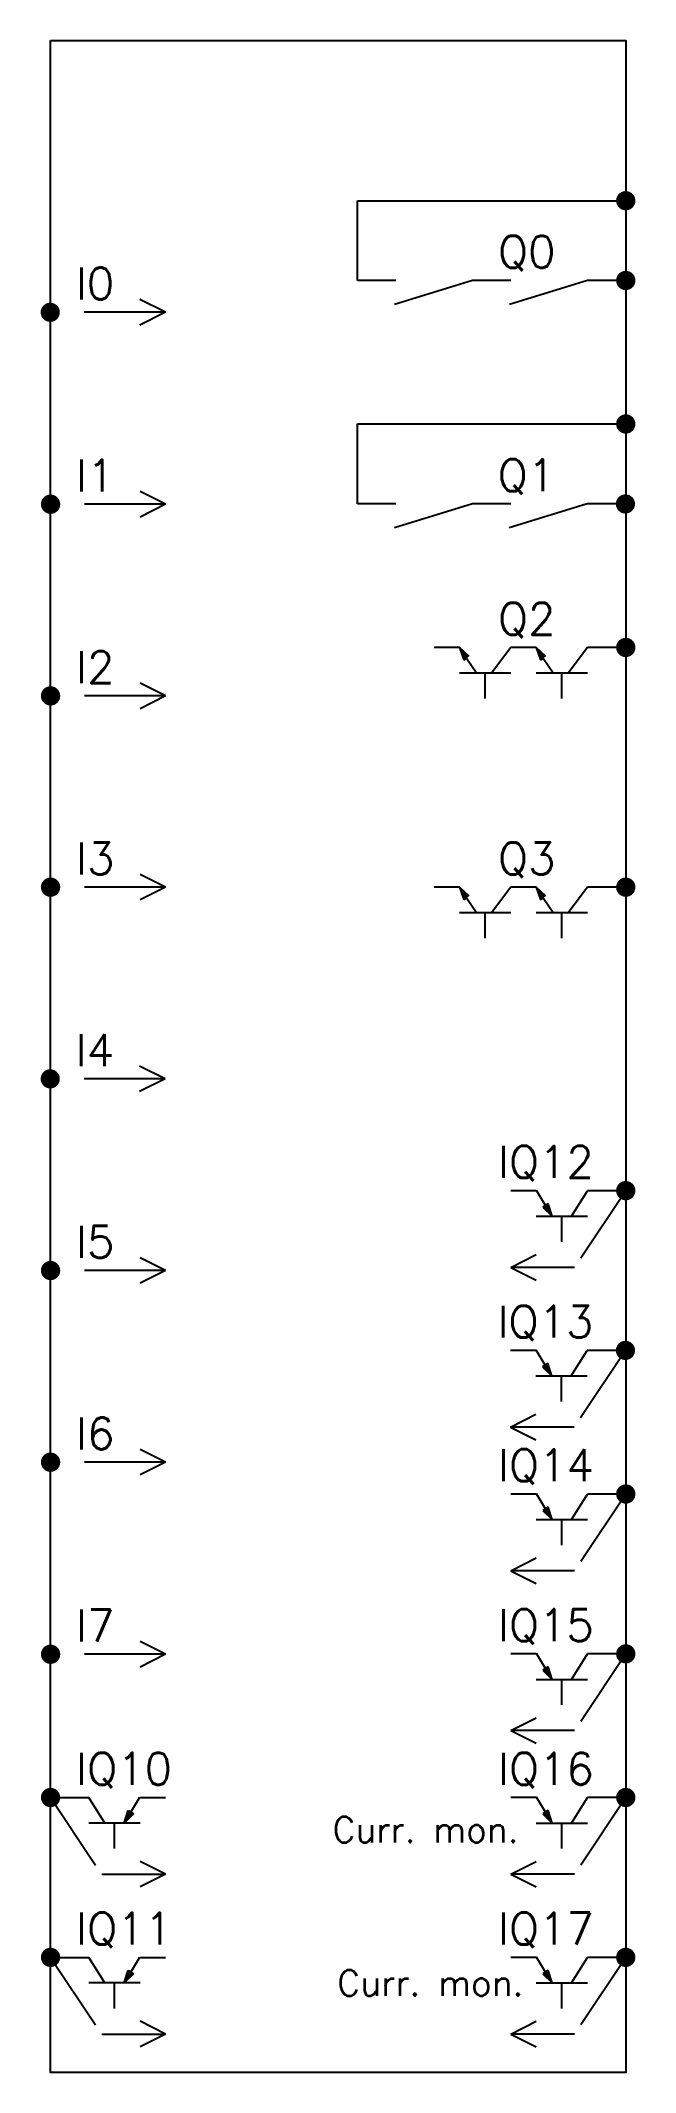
# Model space of a CAD drawing. Extents: x 113 to 160, y 21 to 180.
import ezdxf
from ezdxf.enums import TextEntityAlignment as Align

# ---------------------------------------------------------------- set-up
doc = ezdxf.new("R2010")
doc.units = 0
doc.header["$LTSCALE"] = 0.5
doc.linetypes.add('DASHED', pattern=[19.05, 12.7, -6.35])
doc.layers.get('0').update_dxf_attribs({"linetype": 'CONTINUOUS'})
doc.styles.add('ROMANS', font='romans')
doc.styles.get("Standard").update_dxf_attribs({"font": 'romans.shx'})
doc.styles.add('T15', font='ROMANS.SHX', dxfattribs={"height": 1.5})

# ---------------------------------------------------------------- blocks, each defined once
blk = doc.blocks.new('1NO')
for p, q in [((0, 9), (0, 12)), ((0, 3), (-1.87, 9.09)), ((0, 0), (0, 3))]:
    blk.add_line(p, q)
at = {"color": 7, "style": 'T15'}
for tag, p in [('13', (0.93, 9.75)), ('14', (0.93, 0.88))]:
    blk.add_attdef(tag, p, '', height=1.5, dxfattribs=at)
at = {"style": 'ROMANS'}
blk.add_attdef('K', text='', height=2, dxfattribs=at).set_placement((-3, 5), align=Align.RIGHT)
blk = doc.blocks.new('TRANSISTOR_PNP')
at = {"color": 7}
for p, q in [((2.00001, 2), (2.00001, -1.99999)), ((2.84805, 1.27992), (4.024, 1.99023)), ((0, 0), (2.00001, 0)), ((2.71557, 1.49194), (2.00001, 0.75)), ((2.00001, 0.75), (2.98053, 1.06791)), ((2.84805, 1.27992), (2.71557, 1.49194)), ((2.98053, 1.06791), (2.84805, 1.27992)), ((2.00001, -0.74999), (4.00001, -1.99999))]:
    blk.add_line(p, q, dxfattribs=at)
blk.add_solid([(2.00001, 0.75), (2.98053, 1.06791), (2.71557, 1.49194)], dxfattribs=at)
blk = doc.blocks.new('TRANSISTOR_NPN')
at = {"color": 7}
for p, q in [((3.99999, 2), (1.99999, 0.5)), ((1.99999, 2), (1.99999, -2)), ((0, 0), (1.99999, 0)), ((3.16132, -1.45536), (2.01153, -0.69033)), ((3.02516, -1.66503), (3.16132, -1.45536)), ((3.29748, -1.24569), (3.99999, -2)), ((3.99999, -2), (3.02516, -1.66503))]:
    blk.add_line(p, q, dxfattribs=at)
blk.add_solid([(3.02516, -1.66503), (3.99999, -2), (3.29748, -1.24569)], dxfattribs=at)

msp = doc.modelspace()

# ---------------------------------------------------------------- linework, layer by layer
at = {"linetype": 'Continuous'}
for p, q in [((138, 167.47), (159, 167.47)), ((138, 161.23), (138, 167.47)), ((138, 150), (159, 150)), ((138, 143.74), (138, 150)), ((146, 132.51), (144, 132.51)), ((152, 132.51), (150, 132.51)), ((159, 132.51), (156, 132.51)), ((146, 113.75), (144, 113.75)), ((152, 113.75), (150, 113.75)), ((159, 113.75), (156, 113.75)), ((152, 90), (150, 90)), ((159, 90), (156, 90)), ((151.97, 77.5), (149.97, 77.5)), ((158.97, 77.5), (155.97, 77.5)), ((152, 66.26), (150, 66.26)), ((159, 66.26), (156, 66.26)), ((152, 53.75), (150, 53.75)), ((159, 53.75), (156, 53.75)), ((114, 42.51), (117, 42.51)), ((121, 42.51), (123, 42.51)), ((152, 42.51), (150, 42.51)), ((159, 42.51), (156, 42.51)), ((114, 30), (117, 30)), ((121, 30), (123, 30)), ((152, 30), (150, 30)), ((159, 30), (156, 30))]:
    msp.add_line(p, q, dxfattribs=at)
at = {"linetype": 'DASHED'}
for p, q in [((122.98, 158.74), (120.98, 159.74)), ((122.98, 158.74), (113.98, 158.74)), ((122.98, 158.74), (120.98, 157.74)), ((123, 143.72), (121, 144.72)), ((123, 143.72), (114, 143.72)), ((123, 143.72), (121, 142.72)), ((123, 128.72), (121, 129.72)), ((123, 128.72), (114, 128.72)), ((123, 128.72), (121, 127.72)), ((123, 113.75), (121, 114.75)), ((123, 113.75), (114, 113.75)), ((123, 113.75), (121, 112.75)), ((122.97, 98.75), (113.97, 98.75)), ((122.97, 98.75), (120.97, 99.75)), ((122.97, 98.75), (120.97, 97.75)), ((159, 90), (155, 84)), ((123, 83.75), (121, 84.75)), ((150, 84), (152, 85)), ((123, 83.75), (114, 83.75)), ((123, 83.75), (121, 82.75)), ((155, 84), (150, 84)), ((150, 84), (152, 83)), ((158.97, 77.5), (154.97, 71.5)), ((149.97, 71.5), (151.97, 72.5)), ((154.97, 71.5), (149.97, 71.5)), ((149.97, 71.5), (151.97, 70.5)), ((123, 68.75), (114, 68.75)), ((123, 68.75), (121, 69.75)), ((123, 68.75), (121, 67.75)), ((159, 66.26), (155, 60.26)), ((150, 60.26), (152, 61.26)), ((155, 60.26), (150, 60.26)), ((150, 60.26), (152, 59.26)), ((123, 53.72), (121, 54.72)), ((123, 53.72), (114, 53.72)), ((123, 53.72), (121, 52.72)), ((159, 53.75), (155, 47.75)), ((150, 47.75), (152, 48.75)), ((155, 47.75), (150, 47.75)), ((150, 47.75), (152, 46.75)), ((114, 42.51), (118, 36.51)), ((159, 42.51), (155, 36.51)), ((123, 36.51), (121, 37.51)), ((150, 36.51), (152, 37.51)), ((118, 36.51), (123, 36.51)), ((123, 36.51), (121, 35.51)), ((150, 36.51), (152, 35.51)), ((155, 36.51), (150, 36.51)), ((114, 30), (118, 24)), ((159, 30), (155, 24)), ((118, 24), (123, 24)), ((123, 24), (121, 25)), ((123, 24), (121, 23)), ((150, 24), (152, 25)), ((155, 24), (150, 24)), ((150, 24), (152, 23))]:
    msp.add_line(p, q, dxfattribs=at)
msp.add_lwpolyline([(114, 180), (159, 180), (159, 21), (114, 21)], close=True)
at = {"linetype": 'Continuous', "const_width": 0.75}
for points in [[(158.62, 167.47, 1), (159.38, 167.47, 1)], [(158.62, 150, 1), (159.38, 150, 1)]]:
    msp.add_lwpolyline(points, format="xyb", close=True, dxfattribs=at)
at = {"const_width": 0.75}
for points in [[(158.62, 161.23, 1), (159.38, 161.23, 1)], [(113.6, 158.74, 1), (114.35, 158.74, 1)], [(113.62, 143.72, 1), (114.38, 143.72, 1)], [(158.6, 143.74, 1), (159.35, 143.74, 1)], [(158.62, 132.51, 1), (159.38, 132.51, 1)], [(113.62, 128.72, 1), (114.38, 128.72, 1)], [(113.62, 113.75, 1), (114.38, 113.75, 1)], [(158.62, 113.75, 1), (159.38, 113.75, 1)], [(113.6, 98.75, 1), (114.35, 98.75, 1)], [(158.62, 90, 1), (159.38, 90, 1)], [(113.62, 83.75, 1), (114.38, 83.75, 1)], [(158.6, 77.5, 1), (159.35, 77.5, 1)], [(113.62, 68.75, 1), (114.38, 68.75, 1)], [(158.62, 66.26, 1), (159.38, 66.26, 1)], [(113.62, 53.72, 1), (114.38, 53.72, 1)], [(158.62, 53.75, 1), (159.38, 53.75, 1)], [(158.62, 42.51, 1), (159.38, 42.51, 1)], [(158.62, 30, 1), (159.38, 30, 1)]]:
    msp.add_lwpolyline(points, format="xyb", close=True, dxfattribs=at)
at = {"linetype": 'DASHED', "const_width": 0.75}
for points in [[(113.62, 42.51, 1), (114.38, 42.51, 1)], [(113.62, 30, 1), (114.38, 30, 1)]]:
    msp.add_lwpolyline(points, format="xyb", close=True, dxfattribs=at)

# ---------------------------------------------------------------- block references
at = {"linetype": 'Continuous', "rotation": 90}
for p in [(150, 161.23), (159, 161.23), (150, 143.74), (158.97, 143.74)]:
    msp.add_blockref('1NO', p, dxfattribs=at)
at = {"linetype": 'Continuous', "xscale": -1, "rotation": 270}
for p in [(148, 128.51), (154, 128.51), (148, 109.75), (154, 109.75)]:
    msp.add_blockref('TRANSISTOR_NPN', p, dxfattribs=at)
at = {"linetype": 'DASHED', "rotation": 90}
for p in [(154, 86), (153.97, 73.5), (154, 62.26), (154, 49.75), (154, 38.51), (154, 26)]:
    msp.add_blockref('TRANSISTOR_PNP', p, dxfattribs=at)
at = {"linetype": 'DASHED', "xscale": -1, "rotation": 270}
for p in [(119, 38.51), (119, 26)]:
    msp.add_blockref('TRANSISTOR_PNP', p, dxfattribs=at)

# ---------------------------------------------------------------- texts
for s, p in [('Q0', (149, 162.23)), ('I0', (115.98, 159.74)), ('I1', (116, 144.72)), ('Q1', (148.97, 144.74)), ('Q2', (149, 133.51)), ('I2', (116, 129.72)), ('I3', (116, 114.75)), ('Q3', (149, 114.75)), ('I4', (115.97, 99.75)), ('IQ12', (149, 91)), ('I5', (116, 84.75)), ('IQ13', (148.97, 78.5)), ('I6', (116, 69.75)), ('IQ14', (149, 67.26)), ('IQ15', (149, 54.75)), ('I7', (116, 54.72)), ('IQ16', (149, 43.51)), ('IQ17', (149, 31))]:
    msp.add_text(s, height=2.5).set_placement(p)
at = {"linetype": 'DASHED'}
for s, p in [('IQ10', (116, 43.51)), ('IQ11', (116, 31))]:
    msp.add_text(s, height=2.5, dxfattribs=at).set_placement(p)
for p in [(150.62, 39), (151, 27)]:
    msp.add_text('Curr. mon.', height=2, dxfattribs=at).set_placement(p, align=Align.RIGHT)

doc.saveas('drawing.dxf')
